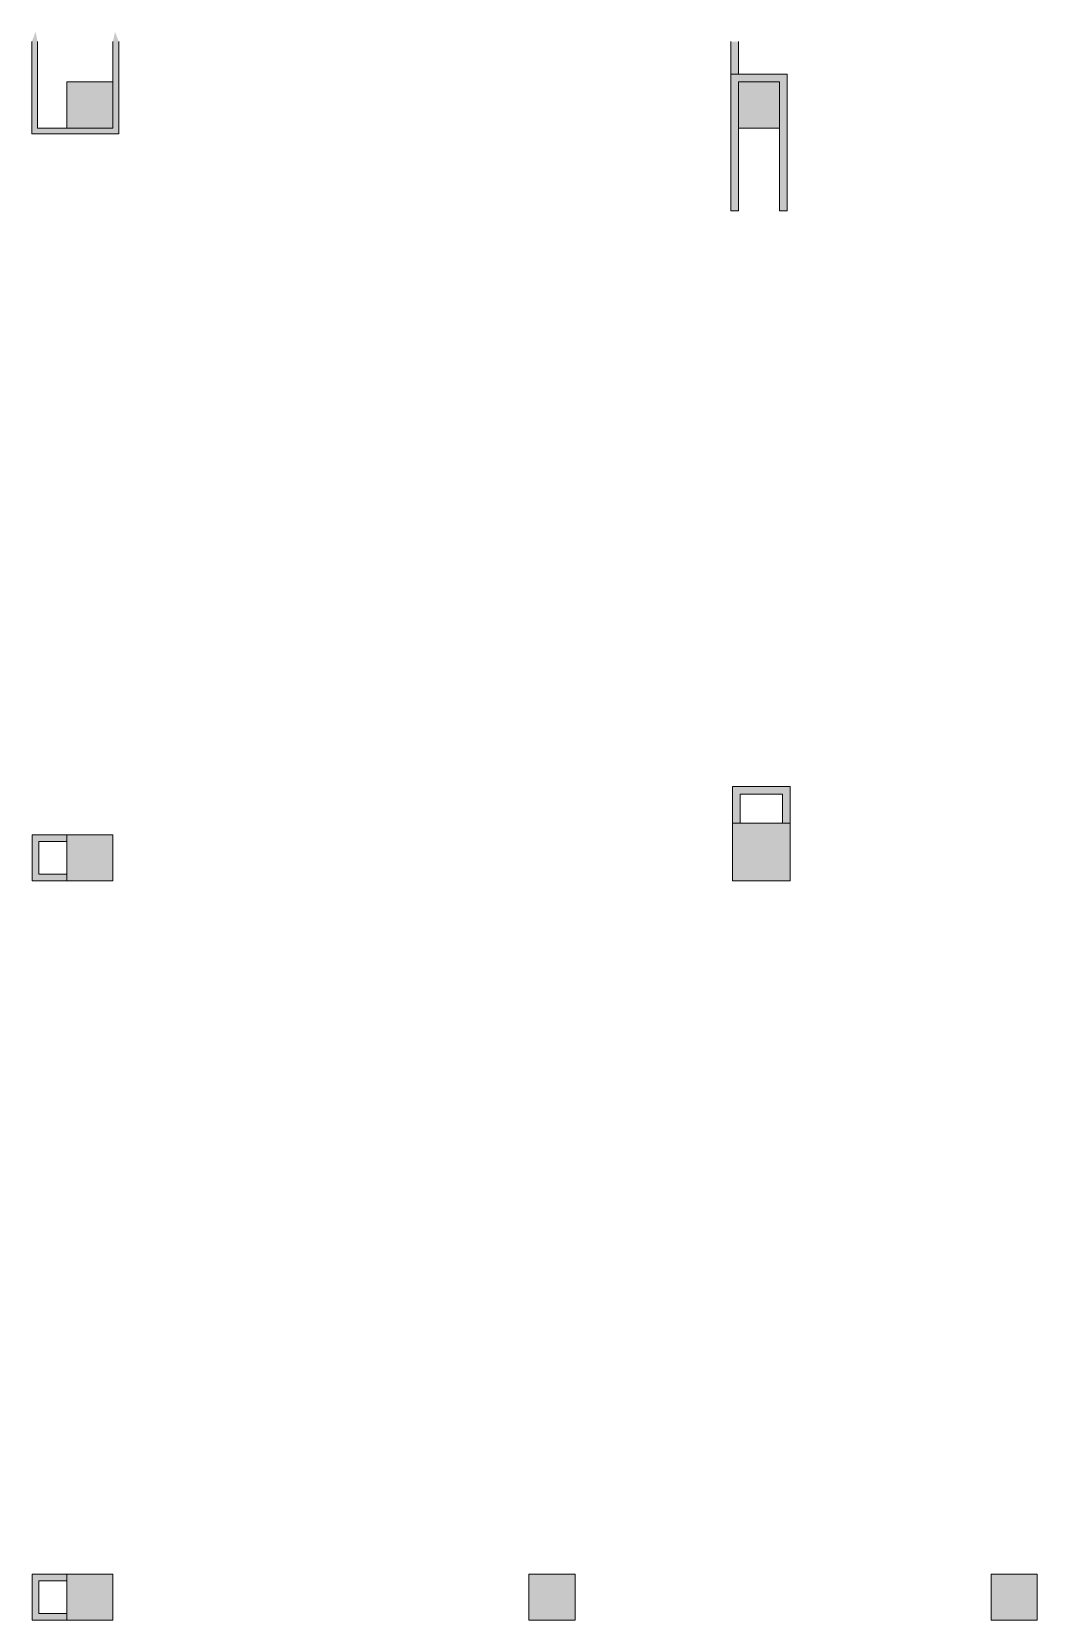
# Model space of a CAD drawing. Header units: inches. Extents: x -4451 to 2809, y -40 to 2719.
# Drawn here: x 1662 to 2184, y 1894 to 2719 of the extents above; entities that cross this region are included whole.
import ezdxf

# ---------------------------------------------------------------- set-up
doc = ezdxf.new("R2010")
doc.units = ezdxf.units.IN
doc.header["$MEASUREMENT"] = 0
for name, color, linetype, lineweight in [('7th Floor_dwg', 8, 'Continuous', 9), ('X-PLAN-LEGAL PLACEMENTS INC$0$EB-BUILDING', 7, 'Continuous', 9), ('X-PLAN-LEGAL PLACEMENTS INC$0$EB-BUILDING-HATCH', 7, 'Continuous', 9)]:
    doc.layers.add(name, color=color, linetype=linetype, lineweight=lineweight)

# ---------------------------------------------------------------- blocks, each defined once
blk = doc.blocks.new('7th Floor_dwg-6970059-Level 07 DEMOLITION PLAN')
at = {"layer": 'X-PLAN-LEGAL PLACEMENTS INC$0$EB-BUILDING-HATCH'}
for points in [[(1662.2, 2666.23), (1665.2, 2669.23), (1665.2, 2714.23), (1664.2, 2719.31), (1662.2, 2714.23), (1662.2, 2669.23)], [(1707.38, 2666.23), (1707.38, 2714.23), (1705.38, 2719.31), (1704.38, 2714.23), (1704.38, 2669.23)], [(2029.2, 2697.23), (2029.2, 2714.23), (2025.2, 2714.23), (2025.2, 2697.23)], [(1680.38, 2669.23), (1704.38, 2669.23), (1704.38, 2693.23), (1680.38, 2693.23), (1680.38, 2684.42)], [(2050.45, 2626.23), (2054.45, 2626.23), (2054.45, 2697.23), (2025.2, 2697.23), (2025.2, 2626.23), (2029.2, 2626.23), (2029.2, 2693.23), (2050.45, 2693.23), (2050.45, 2666.23)], [(2029.2, 2669.23), (2050.45, 2669.23), (2050.45, 2693.23), (2029.2, 2693.23), (2029.2, 2671.98)], [(1662.2, 2666.23), (1707.38, 2666.23), (1704.38, 2669.23), (1665.2, 2669.23)], [(2052.13, 2308.23), (2056.13, 2308.23), (2056.13, 2327.23), (2026.13, 2327.23), (2026.13, 2308.23), (2030.13, 2308.23), (2030.13, 2323.23), (2052.13, 2323.23), (2052.13, 2321.48)], [(1665.88, 2298.73), (1680.38, 2298.73), (1680.38, 2302.23), (1662.38, 2302.23), (1665.2, 2299.42)], [(1662.38, 2278.23), (1665.88, 2281.73), (1665.88, 2298.73), (1662.38, 2302.23), (1662.38, 2281.73)], [(1704.38, 2278.23), (1704.38, 2302.23), (1680.38, 2302.23), (1680.38, 2278.23)], [(2056.13, 2278.23), (2056.13, 2308.23), (2026.13, 2308.23), (2026.13, 2278.23), (2052.13, 2278.23)], [(1665.88, 2278.23), (1680.38, 2278.23), (1680.38, 2281.73), (1665.88, 2281.73), (1662.38, 2278.23), (1665.2, 2278.23)], [(1665.88, 1914.73), (1680.38, 1914.73), (1680.38, 1918.23), (1662.38, 1918.23), (1665.2, 1915.42)], [(1662.38, 1894.23), (1665.88, 1897.73), (1665.88, 1914.73), (1662.38, 1918.23), (1662.38, 1897.73)], [(1680.38, 1894.23), (1704.38, 1894.23), (1704.38, 1918.23), (1680.38, 1918.23), (1680.38, 1897.73)], [(1944.38, 1894.23), (1944.38, 1918.23), (1920.38, 1918.23), (1920.38, 1894.23)], [(2184.38, 1894.23), (2184.38, 1918.23), (2160.38, 1918.23), (2160.38, 1894.23), (2173.03, 1894.23)], [(1665.2, 1894.23), (1680.38, 1894.23), (1680.38, 1897.73), (1665.88, 1897.73), (1662.38, 1894.23)]]:
    blk.add_hatch(color=256, dxfattribs=at).paths.add_polyline_path(points, flags=0)
at = {"layer": 'X-PLAN-LEGAL PLACEMENTS INC$0$EB-BUILDING'}
for p, q in [((2029.2, 2714.23), (2029.2, 2697.23)), ((2029.2, 2669.23), (2050.45, 2669.23)), ((2028.38, 2278.23), (2052.38, 2278.23))]:
    blk.add_line(p, q, dxfattribs=at)
at = {"layer": 'X-PLAN-LEGAL PLACEMENTS INC$0$EB-BUILDING', "flags": 128}
for points in [[(1662.2, 2714.23), (1662.2, 2666.23), (1707.38, 2666.23), (1707.38, 2714.23)], [(1704.38, 2714.23), (1704.38, 2669.23), (1665.2, 2669.23), (1665.2, 2714.23)], [(2025.2, 2714.23), (2025.2, 2696.23), (2025.2, 2642.23)], [(2054.45, 2626.23), (2054.45, 2697.23), (2025.2, 2697.23), (2025.2, 2626.23), (2029.2, 2626.23), (2029.2, 2669.23), (2029.2, 2693.23), (2050.45, 2693.23)], [(2050.45, 2693.23), (2050.45, 2669.23), (2050.45, 2626.23), (2054.45, 2626.23)], [(2026.13, 2308.23), (2026.13, 2278.23), (2056.13, 2278.23), (2056.13, 2308.23), (2026.13, 2308.23), (2026.13, 2327.23), (2056.13, 2327.23), (2056.13, 2308.23)], [(2030.13, 2308.23), (2030.13, 2323.23), (2052.13, 2323.23), (2052.13, 2308.23)], [(1680.38, 1914.73), (1680.38, 1918.23), (1704.38, 1918.23)], [(1920.38, 1918.23), (1944.38, 1918.23), (1944.38, 1894.23), (1920.38, 1894.23), (1920.38, 1918.23), (1944.38, 1918.23)]]:
    blk.add_lwpolyline(points, dxfattribs=at)
for points in [[(1680.38, 2693.23), (1704.38, 2693.23), (1704.38, 2669.23), (1680.38, 2669.23)], [(1680.38, 2278.23), (1680.38, 2281.73), (1665.88, 2281.73), (1665.88, 2298.73), (1680.38, 2298.73), (1680.38, 2302.23), (1662.38, 2302.23), (1662.38, 2278.23)], [(1704.38, 2278.23), (1704.38, 2302.23), (1680.38, 2302.23), (1680.38, 2278.23)], [(1680.38, 1894.23), (1680.38, 1897.73), (1665.88, 1897.73), (1665.88, 1914.73), (1680.38, 1914.73), (1680.38, 1918.23), (1662.38, 1918.23), (1662.38, 1894.23)], [(1704.38, 1894.23), (1704.38, 1918.23), (1680.38, 1918.23), (1680.38, 1894.23)], [(2160.38, 1918.23), (2184.38, 1918.23), (2184.38, 1894.23), (2160.38, 1894.23)]]:
    blk.add_lwpolyline(points, close=True, dxfattribs=at)

msp = doc.modelspace()

# ---------------------------------------------------------------- block references
at = {"layer": '7th Floor_dwg', "color": 7}
msp.add_blockref('7th Floor_dwg-6970059-Level 07 DEMOLITION PLAN', (0, 0), dxfattribs=at)

doc.saveas('drawing.dxf')
